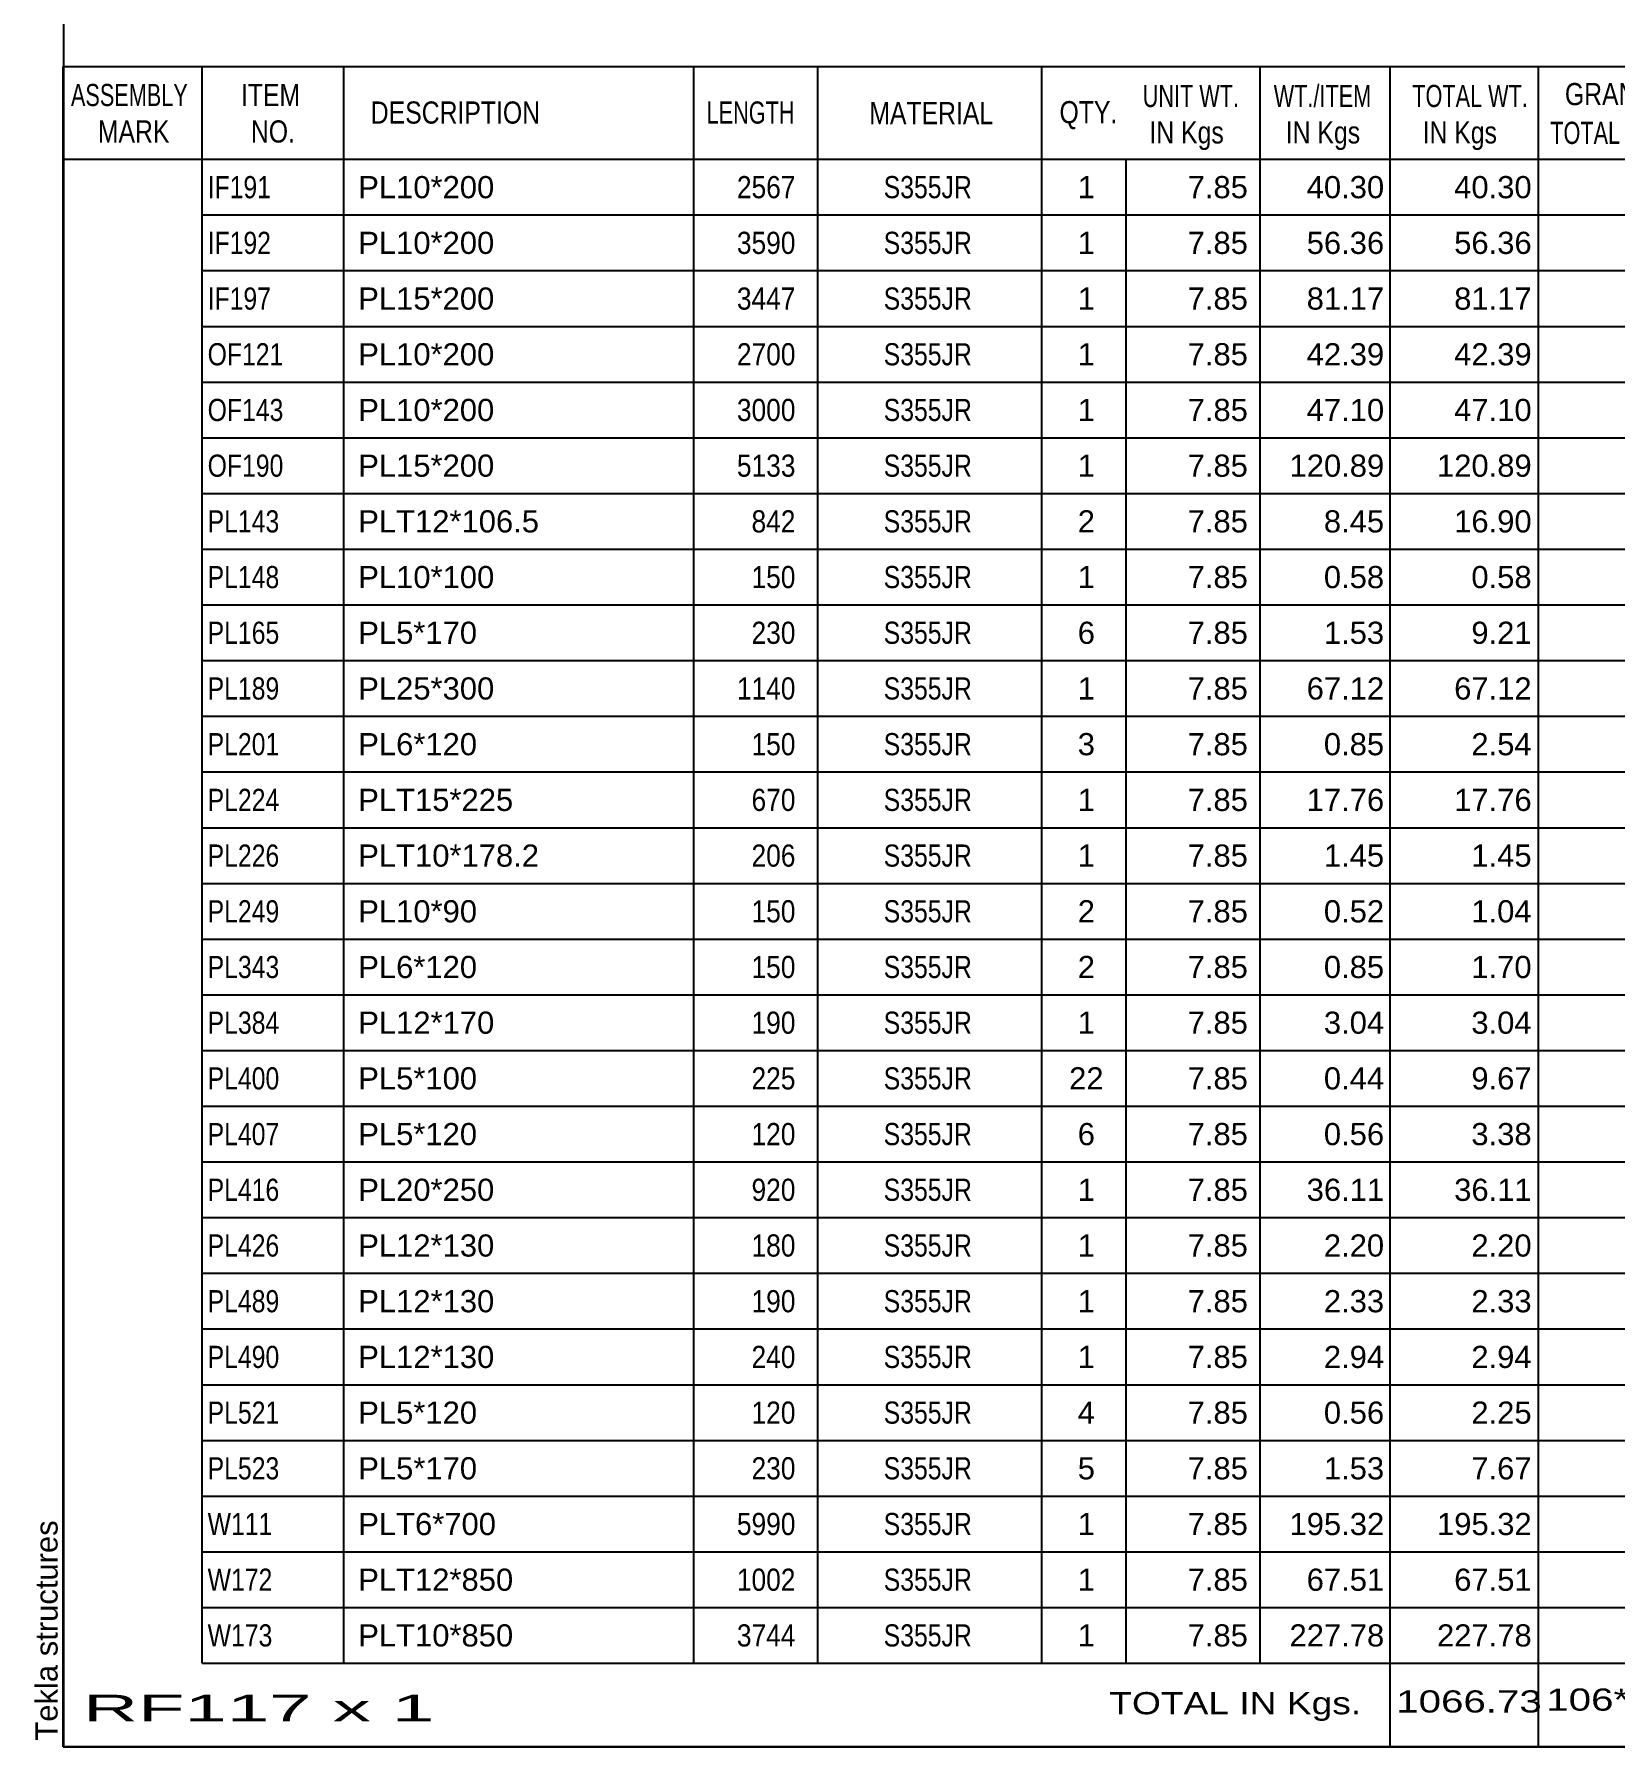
# Model space of a CAD drawing. Header units: millimetres. Extents: x -43 to 360, y -205 to 72.
# Drawn here: x -42.8 to 93.4, y -205.2 to -57.6 of the extents above; entities that cross this region are included whole.
import ezdxf

# ---------------------------------------------------------------- set-up
doc = ezdxf.new("R2010")
doc.units = ezdxf.units.MM
doc.styles.add('Arial', font='ARIAL.TTF', dxfattribs={"height": 0.2})

# ---------------------------------------------------------------- blocks, each defined once
blk = doc.blocks.new('Unknown-627019284-14518')
at = {"color": 5, "linetype": 'Continuous'}
for p, q in [((-40.28, 71.81), (-40.28, -205.19)), ((-40.28, -205.19), (359.72, -205.19))]:
    blk.add_line(p, q, dxfattribs=at)
at = {"color": 174, "linetype": 'Continuous', "style": 'Arial'}
blk.add_text('Tekla structures', height=1.9102, rotation=90, dxfattribs=at).set_placement((-40.78, -204.69))
blk = doc.blocks.new('CBS_BOM-627019284-22543')
at = {"color": 7, "linetype": 'Continuous'}
for p, q in [((-40.31, -68.42), (-40.31, -60.42)), ((-40.31, -60.42), (114.61, -60.42)), ((-28.31, -68.42), (-28.31, -60.42)), ((-16.12, -68.42), (-16.12, -60.42)), ((14.04, -68.42), (14.04, -60.42)), ((24.72, -68.42), (24.72, -60.42)), ((44.04, -68.42), (44.04, -60.42)), ((62.84, -68.42), (62.84, -60.42)), ((74.05, -68.42), (74.05, -60.42)), ((86.84, -68.42), (86.84, -60.42)), ((-40.31, -68.42), (114.61, -68.42)), ((-40.31, -73.22), (-40.31, -68.42)), ((-28.31, -73.22), (-28.31, -68.42)), ((-16.12, -73.22), (-16.12, -68.42)), ((14.04, -73.22), (14.04, -68.42)), ((24.72, -73.22), (24.72, -68.42)), ((44.04, -73.22), (44.04, -68.42)), ((51.3, -73.22), (51.3, -68.42)), ((62.84, -73.22), (62.84, -68.42)), ((74.05, -73.22), (74.05, -68.42)), ((86.84, -73.22), (86.84, -68.42)), ((-40.31, -78.02), (-40.31, -73.22)), ((-28.31, -73.22), (114.61, -73.22)), ((-28.31, -78.02), (-28.31, -73.22)), ((-16.12, -78.02), (-16.12, -73.22)), ((14.04, -78.02), (14.04, -73.22)), ((24.72, -78.02), (24.72, -73.22)), ((44.04, -78.02), (44.04, -73.22)), ((51.3, -78.02), (51.3, -73.22)), ((62.84, -78.02), (62.84, -73.22)), ((74.05, -78.02), (74.05, -73.22)), ((86.84, -78.02), (86.84, -73.22)), ((-40.31, -82.82), (-40.31, -78.02)), ((-28.31, -78.02), (114.61, -78.02)), ((-28.31, -82.82), (-28.31, -78.02)), ((-16.12, -82.82), (-16.12, -78.02)), ((14.04, -82.82), (14.04, -78.02)), ((24.72, -82.82), (24.72, -78.02)), ((44.04, -82.82), (44.04, -78.02)), ((51.3, -82.82), (51.3, -78.02)), ((62.84, -82.82), (62.84, -78.02)), ((74.05, -82.82), (74.05, -78.02)), ((86.84, -82.82), (86.84, -78.02)), ((-40.31, -87.62), (-40.31, -82.82)), ((-28.31, -82.82), (114.61, -82.82)), ((-28.31, -87.62), (-28.31, -82.82)), ((-16.12, -87.62), (-16.12, -82.82)), ((14.04, -87.62), (14.04, -82.82)), ((24.72, -87.62), (24.72, -82.82)), ((44.04, -87.62), (44.04, -82.82)), ((51.3, -87.62), (51.3, -82.82)), ((62.84, -87.62), (62.84, -82.82)), ((74.05, -87.62), (74.05, -82.82)), ((86.84, -87.62), (86.84, -82.82)), ((-40.31, -92.42), (-40.31, -87.62)), ((-28.31, -87.62), (114.61, -87.62)), ((-28.31, -92.42), (-28.31, -87.62)), ((-16.12, -92.42), (-16.12, -87.62)), ((14.04, -92.42), (14.04, -87.62)), ((24.72, -92.42), (24.72, -87.62)), ((44.04, -92.42), (44.04, -87.62)), ((51.3, -92.42), (51.3, -87.62)), ((62.84, -92.42), (62.84, -87.62)), ((74.05, -92.42), (74.05, -87.62)), ((86.84, -92.42), (86.84, -87.62)), ((-40.31, -97.22), (-40.31, -92.42)), ((-28.31, -92.42), (114.61, -92.42)), ((-28.31, -97.22), (-28.31, -92.42)), ((-16.12, -97.22), (-16.12, -92.42)), ((14.04, -97.22), (14.04, -92.42)), ((24.72, -97.22), (24.72, -92.42)), ((44.04, -97.22), (44.04, -92.42)), ((51.3, -97.22), (51.3, -92.42)), ((62.84, -97.22), (62.84, -92.42)), ((74.05, -97.22), (74.05, -92.42)), ((86.84, -97.22), (86.84, -92.42)), ((-40.31, -102.02), (-40.31, -97.22)), ((-28.31, -97.22), (114.61, -97.22)), ((-28.31, -102.02), (-28.31, -97.22)), ((-16.12, -102.02), (-16.12, -97.22)), ((14.04, -102.02), (14.04, -97.22)), ((24.72, -102.02), (24.72, -97.22)), ((44.04, -102.02), (44.04, -97.22)), ((51.3, -102.02), (51.3, -97.22)), ((62.84, -102.02), (62.84, -97.22)), ((74.05, -102.02), (74.05, -97.22)), ((86.84, -102.02), (86.84, -97.22)), ((-40.31, -106.82), (-40.31, -102.02)), ((-28.31, -102.02), (114.61, -102.02)), ((-28.31, -106.82), (-28.31, -102.02)), ((-16.12, -106.82), (-16.12, -102.02)), ((14.04, -106.82), (14.04, -102.02)), ((24.72, -106.82), (24.72, -102.02)), ((44.04, -106.82), (44.04, -102.02)), ((51.3, -106.82), (51.3, -102.02)), ((62.84, -106.82), (62.84, -102.02)), ((74.05, -106.82), (74.05, -102.02)), ((86.84, -106.82), (86.84, -102.02)), ((-40.31, -111.62), (-40.31, -106.82)), ((-28.31, -106.82), (114.61, -106.82)), ((-28.31, -111.62), (-28.31, -106.82)), ((-16.12, -111.62), (-16.12, -106.82)), ((14.04, -111.62), (14.04, -106.82)), ((24.72, -111.62), (24.72, -106.82)), ((44.04, -111.62), (44.04, -106.82)), ((51.3, -111.62), (51.3, -106.82)), ((62.84, -111.62), (62.84, -106.82)), ((74.05, -111.62), (74.05, -106.82)), ((86.84, -111.62), (86.84, -106.82)), ((-40.31, -116.42), (-40.31, -111.62)), ((-28.31, -111.62), (114.61, -111.62)), ((-28.31, -116.42), (-28.31, -111.62)), ((-16.12, -116.42), (-16.12, -111.62)), ((14.04, -116.42), (14.04, -111.62)), ((24.72, -116.42), (24.72, -111.62)), ((44.04, -116.42), (44.04, -111.62)), ((51.3, -116.42), (51.3, -111.62)), ((62.84, -116.42), (62.84, -111.62)), ((74.05, -116.42), (74.05, -111.62)), ((86.84, -116.42), (86.84, -111.62)), ((-40.31, -121.22), (-40.31, -116.42)), ((-28.31, -116.42), (114.61, -116.42)), ((-28.31, -121.22), (-28.31, -116.42)), ((-16.12, -121.22), (-16.12, -116.42)), ((14.04, -121.22), (14.04, -116.42)), ((24.72, -121.22), (24.72, -116.42)), ((44.04, -121.22), (44.04, -116.42)), ((51.3, -121.22), (51.3, -116.42)), ((62.84, -121.22), (62.84, -116.42)), ((74.05, -121.22), (74.05, -116.42)), ((86.84, -121.22), (86.84, -116.42)), ((-40.31, -126.02), (-40.31, -121.22)), ((-28.31, -121.22), (114.61, -121.22)), ((-28.31, -126.02), (-28.31, -121.22)), ((-16.12, -126.02), (-16.12, -121.22)), ((14.04, -126.02), (14.04, -121.22)), ((24.72, -126.02), (24.72, -121.22)), ((44.04, -126.02), (44.04, -121.22)), ((51.3, -126.02), (51.3, -121.22)), ((62.84, -126.02), (62.84, -121.22)), ((74.05, -126.02), (74.05, -121.22)), ((86.84, -126.02), (86.84, -121.22)), ((-40.31, -130.82), (-40.31, -126.02)), ((-28.31, -126.02), (114.61, -126.02)), ((-28.31, -130.82), (-28.31, -126.02)), ((-16.12, -130.82), (-16.12, -126.02)), ((14.04, -130.82), (14.04, -126.02)), ((24.72, -130.82), (24.72, -126.02)), ((44.04, -130.82), (44.04, -126.02)), ((51.3, -130.82), (51.3, -126.02)), ((62.84, -130.82), (62.84, -126.02)), ((74.05, -130.82), (74.05, -126.02)), ((86.84, -130.82), (86.84, -126.02)), ((-40.31, -135.62), (-40.31, -130.82)), ((-28.31, -130.82), (114.61, -130.82)), ((-28.31, -135.62), (-28.31, -130.82)), ((-16.12, -135.62), (-16.12, -130.82)), ((14.04, -135.62), (14.04, -130.82)), ((24.72, -135.62), (24.72, -130.82)), ((44.04, -135.62), (44.04, -130.82)), ((51.3, -135.62), (51.3, -130.82)), ((62.84, -135.62), (62.84, -130.82)), ((74.05, -135.62), (74.05, -130.82)), ((86.84, -135.62), (86.84, -130.82)), ((-40.31, -140.42), (-40.31, -135.62)), ((-28.31, -135.62), (114.61, -135.62)), ((-28.31, -140.42), (-28.31, -135.62)), ((-16.12, -140.42), (-16.12, -135.62)), ((14.04, -140.42), (14.04, -135.62)), ((24.72, -140.42), (24.72, -135.62)), ((44.04, -140.42), (44.04, -135.62)), ((51.3, -140.42), (51.3, -135.62)), ((62.84, -140.42), (62.84, -135.62)), ((74.05, -140.42), (74.05, -135.62)), ((86.84, -140.42), (86.84, -135.62)), ((-40.31, -145.22), (-40.31, -140.42)), ((-28.31, -140.42), (114.61, -140.42)), ((-28.31, -145.22), (-28.31, -140.42)), ((-16.12, -145.22), (-16.12, -140.42)), ((14.04, -145.22), (14.04, -140.42)), ((24.72, -145.22), (24.72, -140.42)), ((44.04, -145.22), (44.04, -140.42)), ((51.3, -145.22), (51.3, -140.42)), ((62.84, -145.22), (62.84, -140.42)), ((74.05, -145.22), (74.05, -140.42)), ((86.84, -145.22), (86.84, -140.42)), ((-40.31, -150.02), (-40.31, -145.22)), ((-28.31, -145.22), (114.61, -145.22)), ((-28.31, -150.02), (-28.31, -145.22)), ((-16.12, -150.02), (-16.12, -145.22)), ((14.04, -150.02), (14.04, -145.22)), ((24.72, -150.02), (24.72, -145.22)), ((44.04, -150.02), (44.04, -145.22)), ((51.3, -150.02), (51.3, -145.22)), ((62.84, -150.02), (62.84, -145.22)), ((74.05, -150.02), (74.05, -145.22)), ((86.84, -150.02), (86.84, -145.22)), ((-40.31, -154.82), (-40.31, -150.02)), ((-28.31, -150.02), (114.61, -150.02)), ((-28.31, -154.82), (-28.31, -150.02)), ((-16.12, -154.82), (-16.12, -150.02)), ((14.04, -154.82), (14.04, -150.02)), ((24.72, -154.82), (24.72, -150.02)), ((44.04, -154.82), (44.04, -150.02)), ((51.3, -154.82), (51.3, -150.02)), ((62.84, -154.82), (62.84, -150.02)), ((74.05, -154.82), (74.05, -150.02)), ((86.84, -154.82), (86.84, -150.02)), ((-40.31, -159.62), (-40.31, -154.82)), ((-28.31, -154.82), (114.61, -154.82)), ((-28.31, -159.62), (-28.31, -154.82)), ((-16.12, -159.62), (-16.12, -154.82)), ((14.04, -159.62), (14.04, -154.82)), ((24.72, -159.62), (24.72, -154.82)), ((44.04, -159.62), (44.04, -154.82)), ((51.3, -159.62), (51.3, -154.82)), ((62.84, -159.62), (62.84, -154.82)), ((74.05, -159.62), (74.05, -154.82)), ((86.84, -159.62), (86.84, -154.82)), ((-40.31, -164.42), (-40.31, -159.62)), ((-28.31, -159.62), (114.61, -159.62)), ((-28.31, -164.42), (-28.31, -159.62)), ((-16.12, -164.42), (-16.12, -159.62)), ((14.04, -164.42), (14.04, -159.62)), ((24.72, -164.42), (24.72, -159.62)), ((44.04, -164.42), (44.04, -159.62)), ((51.3, -164.42), (51.3, -159.62)), ((62.84, -164.42), (62.84, -159.62)), ((74.05, -164.42), (74.05, -159.62)), ((86.84, -164.42), (86.84, -159.62)), ((-40.31, -169.22), (-40.31, -164.42)), ((-28.31, -164.42), (114.61, -164.42)), ((-28.31, -169.22), (-28.31, -164.42)), ((-16.12, -169.22), (-16.12, -164.42)), ((14.04, -169.22), (14.04, -164.42)), ((24.72, -169.22), (24.72, -164.42)), ((44.04, -169.22), (44.04, -164.42)), ((51.3, -169.22), (51.3, -164.42)), ((62.84, -169.22), (62.84, -164.42)), ((74.05, -169.22), (74.05, -164.42)), ((86.84, -169.22), (86.84, -164.42)), ((-40.31, -174.02), (-40.31, -169.22)), ((-28.31, -169.22), (114.61, -169.22)), ((-28.31, -174.02), (-28.31, -169.22)), ((-16.12, -174.02), (-16.12, -169.22)), ((14.04, -174.02), (14.04, -169.22)), ((24.72, -174.02), (24.72, -169.22)), ((44.04, -174.02), (44.04, -169.22)), ((51.3, -174.02), (51.3, -169.22)), ((62.84, -174.02), (62.84, -169.22)), ((74.05, -174.02), (74.05, -169.22)), ((86.84, -174.02), (86.84, -169.22)), ((-40.31, -178.82), (-40.31, -174.02)), ((-28.31, -174.02), (114.61, -174.02)), ((-28.31, -178.82), (-28.31, -174.02)), ((-16.12, -178.82), (-16.12, -174.02)), ((14.04, -178.82), (14.04, -174.02)), ((24.72, -178.82), (24.72, -174.02)), ((44.04, -178.82), (44.04, -174.02)), ((51.3, -178.82), (51.3, -174.02)), ((62.84, -178.82), (62.84, -174.02)), ((74.05, -178.82), (74.05, -174.02)), ((86.84, -178.82), (86.84, -174.02)), ((-40.31, -183.62), (-40.31, -178.82)), ((-28.31, -178.82), (114.61, -178.82)), ((-28.31, -183.62), (-28.31, -178.82)), ((-16.12, -183.62), (-16.12, -178.82)), ((14.04, -183.62), (14.04, -178.82)), ((24.72, -183.62), (24.72, -178.82)), ((44.04, -183.62), (44.04, -178.82)), ((51.3, -183.62), (51.3, -178.82)), ((62.84, -183.62), (62.84, -178.82)), ((74.05, -183.62), (74.05, -178.82)), ((86.84, -183.62), (86.84, -178.82)), ((-40.31, -188.42), (-40.31, -183.62)), ((-28.31, -183.62), (114.61, -183.62)), ((-28.31, -188.42), (-28.31, -183.62)), ((-16.12, -188.42), (-16.12, -183.62)), ((14.04, -188.42), (14.04, -183.62)), ((24.72, -188.42), (24.72, -183.62)), ((44.04, -188.42), (44.04, -183.62)), ((51.3, -188.42), (51.3, -183.62)), ((62.84, -188.42), (62.84, -183.62)), ((74.05, -188.42), (74.05, -183.62)), ((86.84, -188.42), (86.84, -183.62)), ((-40.31, -193.22), (-40.31, -188.42)), ((-28.31, -188.42), (114.61, -188.42)), ((-28.31, -193.22), (-28.31, -188.42)), ((-16.12, -193.22), (-16.12, -188.42)), ((14.04, -193.22), (14.04, -188.42)), ((24.72, -193.22), (24.72, -188.42)), ((44.04, -193.22), (44.04, -188.42)), ((51.3, -193.22), (51.3, -188.42)), ((62.84, -193.22), (62.84, -188.42)), ((74.05, -193.22), (74.05, -188.42)), ((86.84, -193.22), (86.84, -188.42)), ((-40.31, -198.02), (-40.31, -193.22)), ((-28.31, -193.22), (114.61, -193.22)), ((-28.31, -198.02), (-28.31, -193.22)), ((-16.12, -198.02), (-16.12, -193.22)), ((14.04, -198.02), (14.04, -193.22)), ((24.72, -198.02), (24.72, -193.22)), ((44.04, -198.02), (44.04, -193.22)), ((51.3, -198.02), (51.3, -193.22)), ((62.84, -198.02), (62.84, -193.22)), ((74.05, -198.02), (74.05, -193.22)), ((86.84, -198.02), (86.84, -193.22)), ((-40.31, -205.22), (-40.31, -198.04)), ((-28.31, -198.02), (114.61, -198.02)), ((74.05, -205.22), (74.05, -198.04)), ((86.84, -205.22), (86.84, -198.04)), ((-40.31, -205.22), (114.61, -205.22))]:
    blk.add_line(p, q, dxfattribs=at)
at = {"color": 3, "linetype": 'Continuous', "style": 'Arial'}
for s, height, width, p in [('ASSEMBLY', 1.91, 0.7, (-39.63, -63.84)), ('ITEM', 1.91, 0.8, (-24.98, -63.84)), ('WT./ITEM', 1.91, 0.7, (64.02, -63.92)), ('GRAND', 1.91, 0.8, (89.11, -63.76)), ('DESCRIPTION', 1.9102, 0.8, (-13.79, -65.35)), ('LENGTH', 1.91, 0.7, (15.15, -65.35)), ('QTY.', 1.91, 0.8, (45.56, -65.32)), ('UNIT WT.', 1.91, 0.7, (52.73, -63.92)), ('TOTAL WT.', 1.91, 0.7, (75.96, -63.92)), ('MATERIAL', 1.91, 0.8, (29.17, -65.4)), ('MARK', 1.91, 0.8, (-37.31, -66.98)), ('NO.', 1.91, 0.8, (-24.12, -66.98)), ('IN Kgs', 1.91, 0.8, (53.31, -67.06)), ('IN Kgs', 1.91, 0.8, (65.06, -67.06)), ('IN Kgs', 1.91, 0.8, (76.85, -67.06)), ('TOTAL WT.', 1.91, 0.7, (87.85, -67.1))]:
    blk.add_text(s, height=height, dxfattribs=dict(at, width=width)).set_placement(p)
at = {"color": 7, "linetype": 'Continuous', "style": 'Arial'}
for s, width, p in [('IF191', 0.8, (-27.85, -71.78)), ('2567', 0.85, (17.76, -71.78)), ('S355JR', 0.8, (30.41, -71.78)), ('IF192', 0.8, (-27.85, -76.58)), ('3590', 0.85, (17.76, -76.58)), ('S355JR', 0.8, (30.41, -76.58)), ('IF197', 0.8, (-27.85, -81.38)), ('3447', 0.85, (17.76, -81.38)), ('S355JR', 0.8, (30.41, -81.38)), ('OF121', 0.8, (-27.85, -86.18)), ('2700', 0.85, (17.76, -86.18)), ('S355JR', 0.8, (30.41, -86.18)), ('OF143', 0.8, (-27.85, -90.98)), ('3000', 0.85, (17.76, -90.98)), ('S355JR', 0.8, (30.41, -90.98)), ('OF190', 0.8, (-27.85, -95.78)), ('5133', 0.85, (17.76, -95.78)), ('S355JR', 0.8, (30.41, -95.78)), ('PL143', 0.8, (-27.85, -100.58)), ('842', 0.85, (19.02, -100.58)), ('S355JR', 0.8, (30.41, -100.58)), ('PL148', 0.8, (-27.85, -105.38)), ('150', 0.85, (19.02, -105.38)), ('S355JR', 0.8, (30.41, -105.38)), ('PL165', 0.8, (-27.85, -110.18)), ('230', 0.85, (19.02, -110.18)), ('S355JR', 0.8, (30.41, -110.18)), ('PL189', 0.8, (-27.85, -114.98)), ('1140', 0.85, (17.76, -114.98)), ('S355JR', 0.8, (30.41, -114.98)), ('PL201', 0.8, (-27.85, -119.78)), ('150', 0.85, (19.02, -119.78)), ('S355JR', 0.8, (30.41, -119.78)), ('PL224', 0.8, (-27.85, -124.58)), ('670', 0.85, (19.02, -124.58)), ('S355JR', 0.8, (30.41, -124.58)), ('PL226', 0.8, (-27.85, -129.38)), ('206', 0.85, (19.02, -129.38)), ('S355JR', 0.8, (30.41, -129.38)), ('PL249', 0.8, (-27.85, -134.18)), ('150', 0.85, (19.02, -134.18)), ('S355JR', 0.8, (30.41, -134.18)), ('PL343', 0.8, (-27.85, -138.98)), ('150', 0.85, (19.02, -138.98)), ('S355JR', 0.8, (30.41, -138.98)), ('PL384', 0.8, (-27.85, -143.78)), ('190', 0.85, (19.02, -143.78)), ('S355JR', 0.8, (30.41, -143.78)), ('PL400', 0.8, (-27.85, -148.58)), ('225', 0.85, (19.02, -148.58)), ('S355JR', 0.8, (30.41, -148.58)), ('PL407', 0.8, (-27.85, -153.38)), ('120', 0.85, (19.02, -153.38)), ('S355JR', 0.8, (30.41, -153.38)), ('PL416', 0.8, (-27.85, -158.18)), ('920', 0.85, (19.02, -158.18)), ('S355JR', 0.8, (30.41, -158.18)), ('PL426', 0.8, (-27.85, -162.98)), ('180', 0.85, (19.02, -162.98)), ('S355JR', 0.8, (30.41, -162.98)), ('PL489', 0.8, (-27.85, -167.78)), ('190', 0.85, (19.02, -167.78)), ('S355JR', 0.8, (30.41, -167.78)), ('PL490', 0.8, (-27.85, -172.58)), ('240', 0.85, (19.02, -172.58)), ('S355JR', 0.8, (30.41, -172.58)), ('PL521', 0.8, (-27.85, -177.38)), ('120', 0.85, (19.02, -177.38)), ('S355JR', 0.8, (30.41, -177.38)), ('PL523', 0.8, (-27.85, -182.18)), ('230', 0.85, (19.02, -182.18)), ('S355JR', 0.8, (30.41, -182.18)), ('W111', 0.8, (-27.85, -186.98)), ('5990', 0.85, (17.76, -186.98)), ('S355JR', 0.8, (30.41, -186.98)), ('W172', 0.8, (-27.85, -191.78)), ('1002', 0.85, (17.76, -191.78)), ('S355JR', 0.8, (30.41, -191.78)), ('W173', 0.8, (-27.85, -196.58)), ('3744', 0.85, (17.76, -196.58)), ('S355JR', 0.8, (30.41, -196.58))]:
    blk.add_text(s, height=1.91, dxfattribs=dict(at, width=width)).set_placement(p)
for s, height, p in [('PL10*200', 1.91, (-14.87, -71.78)), ('1', 1.91, (47.13, -71.78)), ('7.85', 1.91, (56.6, -71.78)), ('40.30', 1.91, (66.86, -71.78)), ('40.30', 1.91, (79.57, -71.78)), ('PL10*200', 1.91, (-14.87, -76.58)), ('1', 1.91, (47.13, -76.58)), ('7.85', 1.91, (56.6, -76.58)), ('56.36', 1.91, (66.86, -76.58)), ('56.36', 1.91, (79.57, -76.58)), ('PL15*200', 1.91, (-14.87, -81.38)), ('1', 1.91, (47.13, -81.38)), ('7.85', 1.91, (56.6, -81.38)), ('81.17', 1.91, (66.86, -81.38)), ('81.17', 1.91, (79.57, -81.38)), ('PL10*200', 1.91, (-14.87, -86.18)), ('1', 1.91, (47.13, -86.18)), ('7.85', 1.91, (56.6, -86.18)), ('42.39', 1.91, (66.86, -86.18)), ('42.39', 1.91, (79.57, -86.18)), ('PL10*200', 1.91, (-14.87, -90.98)), ('1', 1.91, (47.13, -90.98)), ('7.85', 1.91, (56.6, -90.98)), ('47.10', 1.91, (66.86, -90.98)), ('47.10', 1.91, (79.57, -90.98)), ('PL15*200', 1.91, (-14.87, -95.78)), ('1', 1.91, (47.13, -95.78)), ('7.85', 1.91, (56.6, -95.78)), ('120.89', 1.91, (65.38, -95.78)), ('120.89', 1.91, (78.09, -95.78)), ('PLT12*106.5', 1.9102, (-14.87, -100.58)), ('2', 1.91, (47.13, -100.58)), ('7.85', 1.91, (56.6, -100.58)), ('8.45', 1.91, (68.34, -100.58)), ('16.90', 1.91, (79.57, -100.58)), ('PL10*100', 1.91, (-14.87, -105.38)), ('1', 1.91, (47.13, -105.38)), ('7.85', 1.91, (56.6, -105.38)), ('0.58', 1.91, (68.34, -105.38)), ('0.58', 1.91, (81.05, -105.38)), ('PL5*170', 1.91, (-14.87, -110.18)), ('6', 1.91, (47.13, -110.18)), ('7.85', 1.91, (56.6, -110.18)), ('1.53', 1.91, (68.34, -110.18)), ('9.21', 1.91, (81.05, -110.18)), ('PL25*300', 1.91, (-14.87, -114.98)), ('1', 1.91, (47.13, -114.98)), ('7.85', 1.91, (56.6, -114.98)), ('67.12', 1.91, (66.86, -114.98)), ('67.12', 1.91, (79.57, -114.98)), ('PL6*120', 1.91, (-14.87, -119.78)), ('3', 1.91, (47.13, -119.78)), ('7.85', 1.91, (56.6, -119.78)), ('0.85', 1.91, (68.34, -119.78)), ('2.54', 1.91, (81.05, -119.78)), ('PLT15*225', 1.91, (-14.87, -124.58)), ('1', 1.91, (47.13, -124.58)), ('7.85', 1.91, (56.6, -124.58)), ('17.76', 1.91, (66.86, -124.58)), ('17.76', 1.91, (79.57, -124.58)), ('PLT10*178.2', 1.9102, (-14.87, -129.38)), ('1', 1.91, (47.13, -129.38)), ('7.85', 1.91, (56.6, -129.38)), ('1.45', 1.91, (68.34, -129.38)), ('1.45', 1.91, (81.05, -129.38)), ('PL10*90', 1.91, (-14.87, -134.18)), ('2', 1.91, (47.13, -134.18)), ('7.85', 1.91, (56.6, -134.18)), ('0.52', 1.91, (68.34, -134.18)), ('1.04', 1.91, (81.05, -134.18)), ('PL6*120', 1.91, (-14.87, -138.98)), ('2', 1.91, (47.13, -138.98)), ('7.85', 1.91, (56.6, -138.98)), ('0.85', 1.91, (68.34, -138.98)), ('1.70', 1.91, (81.05, -138.98)), ('PL12*170', 1.91, (-14.87, -143.78)), ('1', 1.91, (47.13, -143.78)), ('7.85', 1.91, (56.6, -143.78)), ('3.04', 1.91, (68.34, -143.78)), ('3.04', 1.91, (81.05, -143.78)), ('PL5*100', 1.91, (-14.87, -148.58)), ('22', 1.91, (46.39, -148.58)), ('7.85', 1.91, (56.6, -148.58)), ('0.44', 1.91, (68.34, -148.58)), ('9.67', 1.91, (81.05, -148.58)), ('PL5*120', 1.91, (-14.87, -153.38)), ('6', 1.91, (47.13, -153.38)), ('7.85', 1.91, (56.6, -153.38)), ('0.56', 1.91, (68.34, -153.38)), ('3.38', 1.91, (81.05, -153.38)), ('PL20*250', 1.91, (-14.87, -158.18)), ('1', 1.91, (47.13, -158.18)), ('7.85', 1.91, (56.6, -158.18)), ('36.11', 1.91, (66.86, -158.18)), ('36.11', 1.91, (79.57, -158.18)), ('PL12*130', 1.91, (-14.87, -162.98)), ('1', 1.91, (47.13, -162.98)), ('7.85', 1.91, (56.6, -162.98)), ('2.20', 1.91, (68.34, -162.98)), ('2.20', 1.91, (81.05, -162.98)), ('PL12*130', 1.91, (-14.87, -167.78)), ('1', 1.91, (47.13, -167.78)), ('7.85', 1.91, (56.6, -167.78)), ('2.33', 1.91, (68.34, -167.78)), ('2.33', 1.91, (81.05, -167.78)), ('PL12*130', 1.91, (-14.87, -172.58)), ('1', 1.91, (47.13, -172.58)), ('7.85', 1.91, (56.6, -172.58)), ('2.94', 1.91, (68.34, -172.58)), ('2.94', 1.91, (81.05, -172.58)), ('PL5*120', 1.91, (-14.87, -177.38)), ('4', 1.91, (47.13, -177.38)), ('7.85', 1.91, (56.6, -177.38)), ('0.56', 1.91, (68.34, -177.38)), ('2.25', 1.91, (81.05, -177.38)), ('PL5*170', 1.91, (-14.87, -182.18)), ('5', 1.91, (47.13, -182.18)), ('7.85', 1.91, (56.6, -182.18)), ('1.53', 1.91, (68.34, -182.18)), ('7.67', 1.91, (81.05, -182.18)), ('PLT6*700', 1.91, (-14.87, -186.98)), ('1', 1.91, (47.13, -186.98)), ('7.85', 1.91, (56.6, -186.98)), ('195.32', 1.91, (65.38, -186.98)), ('195.32', 1.91, (78.09, -186.98)), ('PLT12*850', 1.91, (-14.87, -191.78)), ('1', 1.91, (47.13, -191.78)), ('7.85', 1.91, (56.6, -191.78)), ('67.51', 1.91, (66.86, -191.78)), ('67.51', 1.91, (79.57, -191.78)), ('PLT10*850', 1.91, (-14.87, -196.58)), ('1', 1.91, (47.13, -196.58)), ('7.85', 1.91, (56.6, -196.58)), ('227.78', 1.91, (65.38, -196.58)), ('227.78', 1.91, (78.09, -196.58))]:
    blk.add_text(s, height=height, dxfattribs=at).set_placement(p)
at = {"color": 6, "linetype": 'Continuous', "style": 'Arial'}
for s, height, width, p in [('TOTAL IN Kgs.', 1.9102, 1.2, (49.85, -202.42)), ('1066.73', 1.91, 1.3, (74.58, -202.27)), ('106***', 1.91, 1.3, (87.51, -202.11)), ('RF117 x 1', 2.292, 2.05, (-38.59, -203.03))]:
    blk.add_text(s, height=height, dxfattribs=dict(at, width=width)).set_placement(p)

msp = doc.modelspace()

# ---------------------------------------------------------------- block references
for name in ['Unknown-627019284-14518', 'CBS_BOM-627019284-22543']:
    msp.add_blockref(name, (0, 0))

doc.saveas('drawing.dxf')
